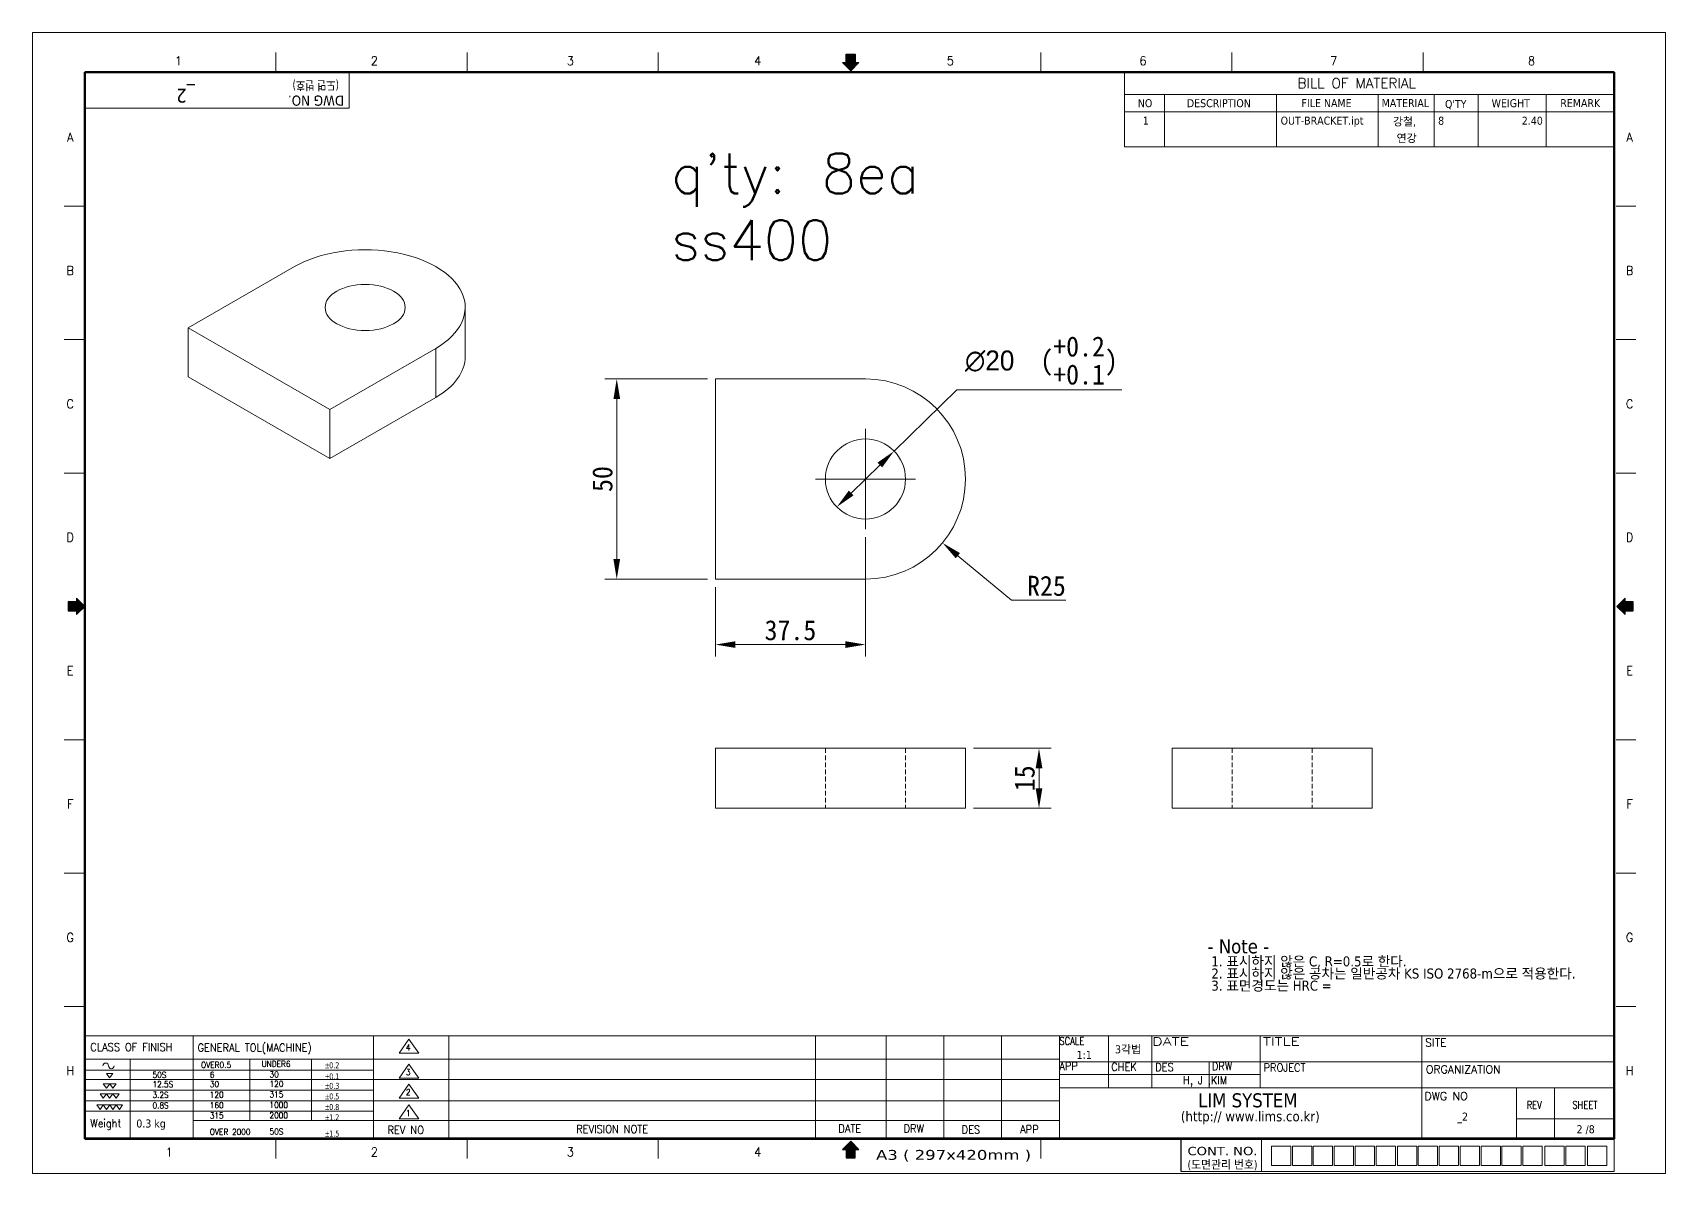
# Model space of a CAD drawing. Extents: x -2917 to 6643, y 8514 to 10799.
# Drawn here: x 4360.1 to 4768.1, y 8908.4 to 9193.4 of the extents above; entities that cross this region are included whole.
import ezdxf
from ezdxf.enums import TextEntityAlignment as Align

# ---------------------------------------------------------------- set-up
doc = ezdxf.new("R2010")
doc.units = 0
doc.header["$LTSCALE"] = 15
doc.header["$MEASUREMENT"] = 0
doc.linetypes.add('CHAIN', pattern=[0.3543, 0.2362, -0.0295, 0.0591, -0.0295])
doc.linetypes.add('HIDDEN', pattern=[0.375, 0.25, -0.125])
for name, color, linetype, lineweight in [('SkizziergeometrieWIN-ISO', 7, 'Continuous', 50), ('가는실선_A4', 7, 'Continuous', 5), ('경계(ISO)', 7, 'Continuous', 70), ('굵은실선_A3', 7, 'Continuous', 18), ('제목(ISO)', 7, 'Continuous', 50)]:
    doc.layers.add(name, color=color, linetype=linetype, lineweight=lineweight)
for name, color, linetype, lineweight, true_color in [('가는실선_A3', 9, 'Continuous', 5, 0x808080), ('가는실선중심선_A3', 1, 'Continuous', 5, 0xff0000), ('가는파선_A3', 7, 'HIDDEN', 13, 0x008000), ('해치선_A3', 1, 'Continuous', 5, 0xff0000)]:
    doc.layers.add(name, color=color, linetype=linetype, lineweight=lineweight, true_color=true_color)
doc.styles.add('A3_DS_PartList', font='RomanC.shx')
doc.styles.add('A3_DS_TB02', font='tahoma.ttf')
doc.styles.add('ROMANC_37', font='tahoma.ttf')
doc.styles.add('ROMANC_61', font='ROMANC.shx')
doc.styles.get("Standard").update_dxf_attribs({"font": 'txt.shx'})
doc.styles.add('주 텍스트 (ISO)', font='tahoma.ttf')
doc.styles.add('주문자_A3(3.5)', font='tahoma.ttf')
doc.styles.add('치수문자_A3(2.5)', font='')
doc.styles.add('텍스트 스타일12', font='tahoma.ttf')
doc.styles.add('텍스트 스타일171', font='ROMANC.shx', dxfattribs={"width": 0.9})
doc.styles.add('텍스트 스타일206', font='ROMANC.shx', dxfattribs={"width": 1.11072})
doc.styles.add('텍스트 스타일208', font='ROMANC.shx', dxfattribs={"width": 1.194322})
doc.styles.add('텍스트 스타일211', font='ROMANC.shx', dxfattribs={"width": 0.9})
doc.styles.add('텍스트 스타일213', font='RomanC.shx', dxfattribs={"width": 0.9})
doc.styles.add('텍스트 스타일233', font='RomanC.shx')
doc.styles.add('텍스트 스타일36', font='ROMANC.shx', dxfattribs={"width": 0.941937})
doc.styles.add('텍스트 스타일42', font='tahoma.ttf', dxfattribs={"width": 1.378837})
doc.styles.add('텍스트 스타일46', font='tahoma.ttf', dxfattribs={"width": 0.862937})
doc.styles.add('텍스트 스타일48', font='tahoma.ttf', dxfattribs={"width": 1.258573})
doc.styles.add('텍스트 스타일52', font='tahoma.ttf', dxfattribs={"width": 0.8})
doc.styles.add('텍스트 스타일65', font='romans.shx', dxfattribs={"width": 0.8})
doc.styles.get('치수문자_A3(2.5)').set_extended_font_data('GulimChe')
doc.dimstyles.new('치수_A3(2.5)', dxfattribs={"dimscale": 2, "dimtxt": 2.5, "dimasz": 2.5, "dimexe": 1.5, "dimexo": 1, "dimgap": 0.5, "dimtad": 1, "dimtoh": 1, "dimdec": 1, "dimrnd": 1e-08, "dimdsep": 46, "dimtxsty": '치수문자_A3(2.5)', "dimcen": 0.09, "dimdle": 10, "dimclrd": 8, "dimclre": 8, "dimclrt": 7, "dimadec": 1, "dimazin": 2, "dimtfac": 0.8, "dimtmove": 0, "dimatfit": 3, "dimfxl": 1, "dimtolj": 1, "dimtzin": 0, "dimlwd": -1, "dimlwe": -1, "dimarcsym": 0})

# ---------------------------------------------------------------- blocks, each defined once
blk = doc.blocks.new('경계 A3_경계')
for points in [[(405.98, 148.76), (403.92, 148.76), (403.92, 149.72), (401.86, 147.66), (403.92, 145.6), (403.92, 146.56), (405.98, 146.56)], [(211.52, 9.9), (211.52, 11.96), (212.48, 11.96), (210.42, 14.01), (208.36, 11.96), (209.32, 11.96), (209.32, 9.9)]]:
    blk.add_hatch(color=7).paths.add_polyline_path(points)
at = {"layer": '가는실선_A3'}
blk.add_hatch(color=7, dxfattribs=at).paths.add_polyline_path([(14.9, 148.76), (14.9, 146.56), (16.96, 146.56), (16.96, 145.6), (19.02, 147.66), (16.96, 149.72), (16.96, 148.76)])
at = {"layer": '해치선_A3'}
blk.add_hatch(color=7, dxfattribs=at).paths.add_polyline_path([(211.52, 283.53), (212.48, 283.53), (210.42, 281.47), (208.36, 283.53), (209.32, 283.53), (209.32, 285.59), (211.52, 285.59)])
for p, q in [((208.36, 283.53), (209.32, 283.53)), ((210.42, 281.47), (208.36, 283.53)), ((209.32, 285.59), (211.52, 285.59)), ((209.32, 283.53), (209.32, 285.59)), ((211.52, 285.59), (211.52, 283.53)), ((211.52, 283.53), (212.48, 283.53)), ((403.92, 149.72), (401.86, 147.66)), ((401.86, 147.66), (403.92, 145.6)), ((403.92, 148.76), (403.92, 149.72)), ((405.98, 148.76), (403.92, 148.76)), ((405.98, 146.56), (405.98, 148.76)), ((403.92, 146.56), (405.98, 146.56)), ((403.92, 145.6), (403.92, 146.56)), ((210.42, 14.01), (208.36, 11.96)), ((212.48, 11.96), (210.42, 14.01)), ((292.99, 6.43), (292.99, 14.6)), ((208.36, 11.96), (209.32, 11.96)), ((209.32, 11.96), (209.32, 9.9)), ((209.32, 9.9), (211.52, 9.9)), ((211.52, 9.9), (211.52, 11.96)), ((211.52, 11.96), (212.48, 11.96))]:
    blk.add_line(p, q)
at = {"color": 7}
for p, q in [((16.96, 148.76), (14.9, 148.76)), ((14.9, 148.76), (14.9, 146.56)), ((16.96, 149.72), (16.96, 148.76)), ((19.02, 147.66), (16.96, 149.72)), ((16.96, 145.6), (19.02, 147.66)), ((403.92, 149.72), (401.86, 147.66)), ((401.86, 147.66), (403.92, 145.6)), ((403.92, 148.76), (403.92, 149.72)), ((405.98, 148.76), (403.92, 148.76)), ((405.98, 146.56), (405.98, 148.76)), ((14.9, 146.56), (16.96, 146.56)), ((16.96, 146.56), (16.96, 145.6)), ((403.92, 145.6), (403.92, 146.56)), ((403.92, 146.56), (405.98, 146.56)), ((210.42, 14.01), (208.36, 11.96)), ((212.48, 11.96), (210.42, 14.01)), ((208.36, 11.96), (209.32, 11.96)), ((209.32, 11.96), (209.32, 9.9)), ((209.32, 9.9), (211.52, 9.9)), ((211.52, 9.9), (211.52, 11.96)), ((211.52, 11.96), (212.48, 11.96))]:
    blk.add_line(p, q, dxfattribs=at)
at = {"layer": 'SkizziergeometrieWIN-ISO', "lineweight": 18}
for p, q in [((6, 291), (414, 291)), ((6, 6), (6, 291)), ((414, 291), (414, 6)), ((414, 6), (6, 6))]:
    blk.add_line(p, q, dxfattribs=at)
at = {"layer": '가는실선_A3', "color": 7}
for p, q in [((66.79, 281.16), (66.79, 286.06)), ((114.57, 281.16), (114.57, 286.06)), ((162.34, 281.16), (162.34, 286.06)), ((257.9, 281.16), (257.9, 286.06)), ((305.67, 281.16), (305.67, 286.06)), ((353.45, 281.16), (353.45, 286.06)), ((18.75, 247.62), (13.85, 247.62)), ((401.71, 247.62), (406.61, 247.62)), ((18.75, 214.3), (13.85, 214.3)), ((401.71, 214.3), (406.61, 214.3)), ((18.75, 180.98), (13.85, 180.98)), ((401.71, 180.98), (406.61, 180.98)), ((14.9, 148.76), (16.96, 148.76)), ((14.9, 146.56), (14.9, 148.76)), ((16.96, 148.76), (16.96, 149.72)), ((16.96, 149.72), (19.02, 147.66)), ((19.02, 147.66), (16.96, 145.6)), ((16.96, 146.56), (14.9, 146.56)), ((16.96, 145.6), (16.96, 146.56)), ((18.75, 114.34), (13.85, 114.34)), ((401.71, 114.34), (406.61, 114.34)), ((18.75, 81.02), (13.85, 81.02)), ((401.71, 81.02), (406.61, 81.02)), ((18.75, 47.7), (13.85, 47.7)), ((18.75, 47.7), (13.85, 47.7)), ((401.71, 47.7), (406.61, 47.7)), ((66.79, 14.6), (66.79, 9.7)), ((66.79, 14.6), (66.79, 9.7)), ((114.57, 14.6), (114.57, 9.7)), ((162.34, 14.6), (162.34, 9.7)), ((257.9, 14.6), (257.9, 9.7)), ((313.09, 14.6), (313.09, 6.55)), ((315.58, 12.77), (315.58, 7.95)), ((315.58, 12.77), (320.4, 12.77)), ((320.4, 12.77), (320.4, 7.95)), ((320.81, 12.77), (320.81, 7.95)), ((320.81, 12.77), (325.63, 12.77)), ((325.63, 12.77), (325.63, 7.95)), ((326.03, 12.77), (326.03, 7.95)), ((326.03, 12.77), (330.86, 12.77)), ((330.86, 12.77), (330.86, 7.95)), ((331.26, 12.77), (336.09, 12.77)), ((331.26, 12.77), (331.26, 7.95)), ((336.09, 12.77), (336.09, 7.95)), ((336.49, 12.77), (336.49, 7.95)), ((336.49, 12.77), (341.31, 12.77)), ((341.31, 12.77), (341.31, 7.95)), ((341.72, 12.77), (341.72, 7.95)), ((341.72, 12.77), (346.54, 12.77)), ((346.54, 12.77), (346.54, 7.95)), ((347.03, 12.77), (351.86, 12.77)), ((347.03, 12.77), (347.03, 7.95)), ((351.86, 12.77), (351.86, 7.95)), ((352.26, 12.77), (352.26, 7.95)), ((352.26, 12.77), (357.09, 12.77)), ((357.09, 12.77), (357.09, 7.95)), ((357.49, 12.77), (357.49, 7.95)), ((357.49, 12.77), (362.31, 12.77)), ((362.31, 12.77), (362.31, 7.95)), ((362.72, 12.77), (362.72, 7.95)), ((362.72, 12.77), (367.54, 12.77)), ((367.54, 12.77), (367.54, 7.95)), ((367.94, 12.77), (372.77, 12.77)), ((367.94, 12.77), (367.94, 7.95)), ((372.77, 12.77), (372.77, 7.95)), ((373.17, 12.77), (373.17, 7.95)), ((373.17, 12.77), (378, 12.77)), ((378, 12.77), (378, 7.95)), ((378.4, 12.77), (378.4, 7.95)), ((378.4, 12.77), (383.22, 12.77)), ((383.22, 12.77), (383.22, 7.95)), ((383.88, 12.77), (388.7, 12.77)), ((383.88, 12.77), (383.88, 7.95)), ((388.7, 12.77), (388.7, 7.95)), ((389.1, 12.77), (389.1, 7.95)), ((389.1, 12.77), (393.93, 12.77)), ((393.93, 12.77), (393.93, 7.95)), ((394.55, 12.77), (394.55, 7.95)), ((394.55, 12.77), (399.37, 12.77)), ((399.37, 12.77), (399.37, 7.95)), ((401.22, 14.6), (401.22, 6.43)), ((292.99, 6.43), (401.22, 6.43)), ((315.58, 7.95), (320.4, 7.95)), ((320.81, 7.95), (325.63, 7.95)), ((326.03, 7.95), (330.86, 7.95)), ((331.26, 7.95), (336.09, 7.95)), ((336.49, 7.95), (341.31, 7.95)), ((341.72, 7.95), (346.54, 7.95)), ((347.03, 7.95), (351.86, 7.95)), ((352.26, 7.95), (357.09, 7.95)), ((357.49, 7.95), (362.31, 7.95)), ((362.72, 7.95), (367.54, 7.95)), ((367.94, 7.95), (372.77, 7.95)), ((373.17, 7.95), (378, 7.95)), ((378.4, 7.95), (383.22, 7.95)), ((383.88, 7.95), (388.7, 7.95)), ((389.1, 7.95), (393.93, 7.95)), ((394.55, 7.95), (399.37, 7.95))]:
    blk.add_line(p, q, dxfattribs=at)
at = {"layer": '가는실선_A3', "color": 7, "lineweight": 60}
for p, q in [((19.02, 281.16), (19.02, 14.6)), ((401.22, 281.16), (19.02, 281.16)), ((401.22, 14.6), (401.22, 281.16)), ((19.02, 14.6), (401.22, 14.6))]:
    blk.add_line(p, q, dxfattribs=at)
at = {"layer": '가는실선_A3', "color": 7, "lineweight": 13}
for p in [(85.08, 280.98), (19.02, 272.16)]:
    blk.add_line(p, (85.08, 272.16), dxfattribs=at)
at = {"layer": '굵은실선_A3'}
blk.add_line((212.48, 283.53), (210.42, 281.47), dxfattribs=at)
at = {"layer": '가는실선_A3', "color": 7, "style": '텍스트 스타일36', "width": 0.941937}
for s, p in [('1', (42.42, 283.98)), ('2', (91.4, 283.98)), ('3', (140.38, 283.98)), ('4', (187.21, 283.98)), ('5', (235.33, 283.98)), ('6', (283.45, 283.98)), ('7', (331.14, 283.98)), ('8', (380.55, 283.98)), ('A', (15.38, 264.88)), ('A', (405.08, 264.88)), ('B', (15.38, 231.56)), ('B', (405.08, 231.56)), ('C', (15.38, 198.24)), ('C', (405.08, 198.24)), ('D', (15.38, 164.92)), ('D', (405.08, 164.92)), ('E', (15.38, 131.6)), ('E', (405.08, 131.6)), ('F', (15.38, 98.28)), ('F', (405.08, 98.28)), ('G', (15.38, 64.96)), ('G', (405.08, 64.96)), ('H', (15.38, 31.64)), ('H', (405.08, 31.64)), ('1', (40.11, 11.29)), ('2', (91.4, 11.34)), ('3', (140.38, 11.34)), ('4', (187.21, 11.34))]:
    blk.add_text(s, height=2.2, dxfattribs=at).set_placement(p, align=Align.MIDDLE_CENTER)
at = {"layer": '가는실선_A3', "color": 7, "style": '텍스트 스타일52', "width": 0.8}
blk.add_text('(도면 번호)', height=2.293, rotation=180, dxfattribs=at).set_placement((82.53, 278.93))
at = {"layer": '가는실선_A3', "color": 7, "style": 'ROMANC_37'}
blk.add_text('DWG NO.', height=2.527, rotation=180, dxfattribs=at).set_placement((83.82, 275.28))
at = {"layer": '가는실선_A3', "color": 7}
for s, height, style, width, p, p2 in [('CONT. NO.', 2.084, '텍스트 스타일48', 1.258564, (294.58, 10.53), (312.09, 10.53)), ('A3 ( 297x420mm )', 2.463, '텍스트 스타일42', 1.378315, (216.76, 9.38), (255.51, 9.38)), ('(도면관리 번호)', 2.084, '텍스트 스타일46', 0.982376, (294.58, 7.15), (312.09, 7.15))]:
    blk.add_text(s, height=height, dxfattribs=dict(at, style=style, width=width)).set_placement(p, p2, align=Align.FIT)
at = {"layer": '경계(ISO)', "insert": (44.22, 275.84), "char_height": 3.5, "attachment_point": 5, "rotation": 180, "style": '주 텍스트 (ISO)'}
blk.add_mtext('_2 ', dxfattribs=at)
blk = doc.blocks.new('제목 블록 A3_표제란')
at = {"layer": '가는실선_A4', "lineweight": 13}
for p, q in [((25.42, 38.66), (269.12, 38.66)), ((208.17, 38.66), (208.17, 13.12)), ((269.12, 38.66), (407.77, 38.63)), ((25.42, 32.81), (269.12, 32.81))]:
    blk.add_line(p, q, dxfattribs=at)
at = {"layer": '가는실선_A4'}
for p, q in [((25.42, 13.12), (25.42, 38.66)), ((52.65, 38.66), (52.65, 13.12)), ((97.69, 38.66), (97.69, 13.12)), ((106.58, 37.75), (104.15, 34.26)), ((109.02, 34.26), (106.58, 37.75)), ((116.56, 13.12), (116.56, 38.69)), ((225.83, 38.66), (225.83, 12.86)), ((240.26, 38.66), (240.26, 12.86)), ((254.69, 38.66), (254.69, 13.12)), ((281.38, 38.66), (281.38, 25.66)), ((292.25, 38.65), (292.25, 25.66)), ((319.29, 38.65), (319.29, 25.66)), ((407.76, 13.12), (407.77, 38.63)), ((36.93, 32.81), (36.93, 19.82)), ((66.8, 32.81), (66.8, 17.47)), ((82.25, 32.81), (82.25, 17.47)), ((104.15, 34.26), (109.02, 34.26)), ((97.69, 30.03), (25.42, 30.03)), ((30.98, 29.24), (32.59, 29.24)), ((31.78, 28.13), (30.98, 29.24)), ((32.59, 29.24), (31.78, 28.13)), ((106.58, 31.55), (104.15, 28.06)), ((109.02, 28.06), (106.58, 31.55)), ((306.52, 32.15), (306.52, 25.66)), ((97.69, 25.05), (25.42, 25.05)), ((30.19, 26.66), (31.8, 26.66)), ((30.99, 25.55), (30.19, 26.66)), ((31.8, 26.66), (30.99, 25.55)), ((31.8, 26.66), (33.4, 26.66)), ((32.6, 25.55), (31.8, 26.66)), ((33.4, 26.66), (32.6, 25.55)), ((104.15, 28.06), (109.02, 28.06)), ((106.58, 26.57), (104.15, 23.08)), ((109.02, 23.08), (106.58, 26.57)), ((28.59, 21.34), (30.19, 21.34)), ((29.39, 20.23), (28.59, 21.34)), ((29.38, 24.16), (30.98, 24.16)), ((30.18, 23.05), (29.38, 24.16)), ((30.19, 21.34), (29.39, 20.23)), ((30.98, 24.16), (30.18, 23.05)), ((30.19, 21.34), (31.8, 21.34)), ((31, 20.23), (30.19, 21.34)), ((30.98, 24.16), (32.59, 24.16)), ((31.79, 23.05), (30.98, 24.16)), ((31.8, 21.34), (31, 20.23)), ((32.59, 24.16), (31.79, 23.05)), ((31.8, 21.34), (33.41, 21.34)), ((32.6, 20.23), (31.8, 21.34)), ((32.59, 24.16), (34.2, 24.16)), ((33.39, 23.05), (32.59, 24.16)), ((33.41, 21.34), (32.6, 20.23)), ((34.2, 24.16), (33.39, 23.05)), ((33.41, 21.34), (35.01, 21.34)), ((34.21, 20.23), (33.41, 21.34)), ((35.01, 21.34), (34.21, 20.23)), ((104.15, 23.08), (109.02, 23.08)), ((106.58, 21.34), (104.15, 17.85)), ((109.02, 17.85), (106.58, 21.34)), ((97.69, 19.82), (25.42, 19.82)), ((36.93, 19.82), (36.93, 13.12)), ((104.15, 17.85), (109.02, 17.85)), ((25.42, 13.12), (407.76, 13.12)), ((208.17, 13.12), (25.42, 13.12))]:
    blk.add_line(p, q, dxfattribs=at)
at = {"layer": '가는실선_A4', "color": 7}
for p, q in [((269.12, 13.12), (269.12, 38.66)), ((359.7, 38.64), (359.69, 13.12)), ((269.12, 32.15), (407.77, 32.15)), ((269.09, 27.68), (25.42, 27.68)), ((407.76, 25.66), (269.12, 25.66)), ((383.36, 25.66), (383.36, 13.12)), ((269.12, 22.4), (25.42, 22.4)), ((269.12, 17.47), (52.65, 17.47)), ((383.36, 17.91), (407.76, 17.92))]:
    blk.add_line(p, q, dxfattribs=at)
at = {"layer": '가는실선_A4', "color": 7, "linetype": 'Continuous'}
blk.add_line((392.85, 25.66), (392.85, 13.12), dxfattribs=at)
at = {"layer": '가는실선_A4'}
for centre, start, end in [((30.81, 31.11), 0, 180), ((32.21, 31.11), 180, 0)]:
    blk.add_arc(centre, 0.698, start, end, dxfattribs=at)
at = {"layer": '제목(ISO)', "color": 208, "lineweight": 5, "true_color": 0x400040}
blk.add_line((269.12, 28.95), (319.29, 28.95), dxfattribs=at)
at = {"layer": '가는실선_A3', "color": 7, "style": '텍스트 스타일12'}
blk.add_attdef('질량\\P1;_001', (38.45, 15.71), '', height=2, dxfattribs=at)
at = {"layer": '가는실선_A4', "color": 7}
for s, height, style, width, p in [('CLASS OF FINISH', 2, '텍스트 스타일171', 0.9, (26.97, 34.81)), ('GENERAL TOL(MACHINE)', 2, '텍스트 스타일171', 0.9, (53.76, 34.67)), ('SCALE', 1.911, '텍스트 스타일65', 0.8, (269.12, 36.36)), ('4', 1.5, '텍스트 스타일211', 0.9, (105.83, 34.98)), ('50S', 1.5, '텍스트 스타일211', 0.9, (42.49, 28.11)), ('OVER0.5', 1.5, '텍스트 스타일211', 0.9, (54.63, 30.6)), ('6', 1.5, '텍스트 스타일211', 0.9, (56.81, 28.15)), ('UNDER6', 1.5, '텍스트 스타일211', 0.9, (69.75, 30.85)), ('30', 1.5, '텍스트 스타일211', 0.9, (71.73, 28.22)), ('3', 1.5, '텍스트 스타일211', 0.9, (105.83, 28.78)), ('APP', 2, '텍스트 스타일171', 0.9, (269.12, 30.05)), ('CHEK', 2, '텍스트 스타일171', 0.9, (282.07, 29.86)), ('DES', 2, '텍스트 스타일171', 0.9, (293.07, 29.82)), ('DRW', 2, '텍스트 스타일171', 0.9, (307.23, 30.03)), ('PROJECT', 2, '텍스트 스타일171', 0.9, (320.13, 29.68)), ('3.2S', 1.5, '텍스트 스타일211', 0.9, (42.49, 23.12)), ('12.5S', 1.5, '텍스트 스타일211', 0.9, (42.49, 25.76)), ('30', 1.5, '텍스트 스타일211', 0.9, (56.81, 25.8)), ('120', 1.5, '텍스트 스타일211', 0.9, (56.81, 23.16)), ('315', 1.5, '텍스트 스타일211', 0.9, (71.73, 23.23)), ('120', 1.5, '텍스트 스타일211', 0.9, (71.73, 25.86)), ('2', 1.5, '텍스트 스타일211', 0.9, (105.83, 23.8)), ('H, J ,KIM', 2, '텍스트 스타일171', 0.9, (300.03, 26.54)), ('0.8S', 1.5, '텍스트 스타일211', 0.9, (42.49, 20.48)), ('160', 1.5, '텍스트 스타일211', 0.9, (56.81, 20.52)), ('1000', 1.5, '텍스트 스타일213', 0.9, (71.72, 20.59)), ('REV', 1.911, '텍스트 스타일65', 0.8, (385.9, 20.39)), ('SHEET', 1.911, '텍스트 스타일65', 0.8, (397.3, 20.42)), ('Weight', 2, '텍스트 스타일171', 0.9, (26.97, 15.76)), ('315', 1.5, '텍스트 스타일213', 0.9, (56.81, 17.94)), ('2000', 1.5, '텍스트 스타일211', 0.9, (71.72, 18.01)), ('1', 1.5, '텍스트 스타일211', 0.9, (105.83, 18.57)), ('REVISION NOTE', 2, '텍스트 스타일171', 0.9, (148.38, 14.33)), ('DATE', 2, '텍스트 스타일171', 0.9, (213.9, 14.44)), ('DRW', 2, '텍스트 스타일171', 0.9, (230.19, 14.46)), ('OVER 2000', 1.5, '텍스트 스타일211', 0.9, (56.81, 13.87)), ('50S', 1.5, '텍스트 스타일211', 0.9, (71.73, 13.94)), ('REV NO', 2, '텍스트 스타일171', 0.9, (101.23, 14.1)), ('DES', 2, '텍스트 스타일171', 0.9, (244.7, 14.2)), ('APP', 2, '텍스트 스타일171', 0.9, (259.32, 14.27))]:
    blk.add_text(s, height=height, dxfattribs=dict(at, style=style, width=width)).set_placement(p)
for s, style, width, p, p2 in [('DATE', '텍스트 스타일208', 1.22262, (292.31, 36.23), (301.51, 36.23)), ('TITLE', '텍스트 스타일206', 1.136317, (320.02, 36.23), (329.22, 36.23))]:
    blk.add_text(s, height=2, dxfattribs=dict(at, style=style, width=width)).set_placement(p, p2, align=Align.FIT)
at = {"layer": '가는실선_A4', "color": 7, "style": '텍스트 스타일233'}
for s, p in [('SITE', (360.5, 35.93)), ('ORGANIZATION', (360.7, 29.24)), ('DWG NO', (360.36, 22.57))]:
    blk.add_text(s, height=2, dxfattribs=at).set_placement(p)
at = {"layer": '가는실선_A4', "color": 7}
for s, insert, char_height, attachment_point, style in [('\\fTahoma|b0|i0;\\H2.0000;3각법', (283.03, 35.14), 2, 4, '주문자_A3(3.5)'), ('\\fAIGDT|b0|i0;\\W0.90;\\H1.5000;`\\fTahoma|b0|i0;\\W0.90;\\H1.5000;0.2', (85.63, 30.47), 1.5, 7, 'ROMANC_61'), ('\\fAIGDT|b0|i0;\\W0.90;\\H1.5000;`\\fTahoma|b0|i0;\\W0.90;\\H1.5000;0.1', (85.63, 27.69), 1.5, 7, 'ROMANC_61'), ('\\fAIGDT|b0|i0;\\W0.90;\\H1.5000;`\\fTahoma|b0|i0;\\W0.90;\\H1.5000;0.3', (85.63, 25.34), 1.5, 7, 'ROMANC_61'), ('\\fAIGDT|b0|i0;\\W0.90;\\H1.5000;`\\fTahoma|b0|i0;\\W0.90;\\H1.5000;0.5', (85.63, 22.71), 1.5, 7, 'ROMANC_61'), ('\\fAIGDT|b0|i0;\\W0.90;\\H1.5000;`\\fTahoma|b0|i0;\\W0.90;\\H1.5000;0.8', (85.62, 20.06), 1.5, 7, 'ROMANC_61'), ('\\fAIGDT|b0|i0;\\W0.90;\\H1.5000;`\\fTahoma|b0|i0;\\W0.90;\\H1.5000;1.2', (85.62, 17.48), 1.5, 7, 'ROMANC_61'), ('\\fAIGDT|b0|i0;\\W0.90;\\H1.5000;`\\fTahoma|b0|i0;\\W0.90;\\H1.5000;1.5', (85.63, 13.42), 1.5, 7, 'ROMANC_61')]:
    blk.add_mtext(s, dxfattribs=dict(at, insert=insert, char_height=char_height, attachment_point=attachment_point, style=style))
at = {"layer": '가는실선_A4', "char_height": 2, "style": '주 텍스트 (ISO)'}
for s, insert, attachment_point in [('\\fTahoma|b0|i0;\\H2.0000;_2 ', (369.91, 18.11), 5), ('\\fTahoma|b0|i0;\\H2.0000;2 /8 ', (400.63, 16.28), 2)]:
    blk.add_mtext(s, dxfattribs=dict(at, insert=insert, attachment_point=attachment_point))
at = {"layer": '가는실선_A4', "color": 7, "style": '텍스트 스타일12'}
blk.add_attdef('설명', text='', height=2, dxfattribs=at).set_placement((331.27, 35.73), align=Align.MIDDLE_LEFT)
blk.add_attdef('SCALE_001', (273.43, 32.87), '', height=2, dxfattribs=at)
blk.add_attdef('프로젝트', text='', height=2, dxfattribs=at).set_placement((340.77, 28.27), align=Align.MIDDLE_CENTER)
at = {"layer": '가는실선_A4', "style": '텍스트 스타일12'}
blk.add_attdef('리비전_번호', text='', height=2, dxfattribs=at).set_placement((388.38, 15.27), align=Align.MIDDLE_CENTER)
at = {"layer": '제목(ISO)', "char_height": 3.5, "attachment_point": 1, "style": '주 텍스트 (ISO)'}
for s, insert, line_spacing_factor in [('- Note -\\P{\\H0.71429x; 1. \\fGulim|b0|i0|c129|p50;표시하지 않은 \\fTahoma|b0|i0|c129|p34;C, R=0.5\\fGulim|b0|i0|c129|p50;로 한다\\fTahoma|b0|i0|c129|p34;.\\H1.54068x; \\H0.64906x;\\P 2. \\fGulim|b0|i0|c129|p50;표시하지 않은 공차는 일반공차 \\fTahoma|b0|i0|c129|p34;KS ISO 2768-m\\fGulim|b0|i0|c129|p50;으로 적용한다\\fTahoma|b0|i0|c129|p34;.\\H1.32612x; \\H0.75408x;\\P 3. \\fGulim|b0|i0|c129|p50;표면경도는 \\fTahoma|b0|i0|c129|p34;HRC = \\H1.31974x; }', (306.15, 62.72), 0.727683), ('{\\H1x;    LIM SYSTEM\\H0.71429x;  \\P (http:// www.lims.co.kr)\\H1.44773x; }', (298.53, 24.26), 0.771785)]:
    blk.add_mtext(s, dxfattribs=dict(at, insert=insert, line_spacing_factor=line_spacing_factor))
at = {"layer": '제목(ISO)', "style": '텍스트 스타일12'}
for tag, p in [('관리자', (373.93, 36.39)), ('공급업자', (383.08, 28.64))]:
    blk.add_attdef(tag, text='', height=2, dxfattribs=at).set_placement(p, align=Align.TOP_LEFT)
blk = doc.blocks.new('*D499')
at = {"layer": 'Defpoints', "color": 0, "transparency": 16777216}
for p in [(4530.76, 9106.91), (4506.11, 9056.91), (4530.76, 9056.91)]:
    blk.add_point(p, dxfattribs=at)
at = {"layer": '가는실선_A4', "color": 8, "transparency": 16777216}
for p, q in [((4528.76, 9106.91), (4503.11, 9106.91)), ((4506.11, 9101.91), (4506.11, 9061.91)), ((4528.76, 9056.91), (4503.11, 9056.91))]:
    blk.add_line(p, q, dxfattribs=at)
for points in [[(4505.28, 9101.91), (4506.95, 9101.91), (4506.11, 9106.91)], [(4505.28, 9061.91), (4506.95, 9061.91), (4506.11, 9056.91)]]:
    blk.add_solid(points, dxfattribs=at)
at = {"layer": '가는실선_A4', "color": 7, "transparency": 16777216, "insert": (4502.56, 9081.91), "char_height": 5, "attachment_point": 5, "rotation": 90, "style": '치수문자_A3(2.5)'}
blk.add_mtext('\\A1;50', dxfattribs=at)
blk = doc.blocks.new('*D500')
at = {"layer": 'Defpoints', "color": 0, "transparency": 16777216}
for p in [(4593.26, 9014.64), (4611.63, 9014.64), (4593.26, 8999.64)]:
    blk.add_point(p, dxfattribs=at)
at = {"layer": '가는실선_A4', "color": 8, "transparency": 16777216}
for p, q in [((4595.26, 9014.64), (4614.63, 9014.64)), ((4611.63, 9004.64), (4611.63, 9009.64)), ((4595.26, 8999.64), (4614.63, 8999.64))]:
    blk.add_line(p, q, dxfattribs=at)
for points in [[(4610.8, 9009.64), (4612.47, 9009.64), (4611.63, 9014.64)], [(4610.8, 9004.64), (4612.47, 9004.64), (4611.63, 8999.64)]]:
    blk.add_solid(points, dxfattribs=at)
at = {"layer": '가는실선_A4', "color": 7, "transparency": 16777216, "insert": (4608.07, 9007.14), "char_height": 5, "attachment_point": 5, "rotation": 90, "style": '치수문자_A3(2.5)'}
blk.add_mtext('\\A1;15', dxfattribs=at)
blk = doc.blocks.new('*D501')
at = {"layer": 'Defpoints', "color": 0, "transparency": 16777216}
for p in [(4568.26, 9069.41), (4530.76, 9056.91), (4530.76, 9040.55)]:
    blk.add_point(p, dxfattribs=at)
at = {"layer": '가는실선_A4', "color": 8, "transparency": 16777216}
for p, q in [((4568.26, 9067.41), (4568.26, 9037.55)), ((4530.76, 9054.91), (4530.76, 9037.55)), ((4563.26, 9040.55), (4535.76, 9040.55))]:
    blk.add_line(p, q, dxfattribs=at)
for points in [[(4535.76, 9041.38), (4535.76, 9039.72), (4530.76, 9040.55)], [(4563.26, 9041.38), (4563.26, 9039.72), (4568.26, 9040.55)]]:
    blk.add_solid(points, dxfattribs=at)
at = {"layer": '가는실선_A4', "color": 7, "transparency": 16777216, "insert": (4549.51, 9044.11), "char_height": 5, "attachment_point": 5, "style": '치수문자_A3(2.5)'}
blk.add_mtext('\\A1;37.5', dxfattribs=at)
blk = doc.blocks.new('*D502')
at = {"layer": 'Defpoints', "color": 0, "transparency": 16777216}
for p in [(4568.26, 9081.91), (4587.51, 9065.96)]:
    blk.add_point(p, dxfattribs=at)
at = {"layer": '가는실선_A4', "color": 8, "transparency": 16777216}
for p, q in [((4604.79, 9051.63), (4591.36, 9062.76)), ((4618.35, 9051.63), (4604.79, 9051.63))]:
    blk.add_line(p, q, dxfattribs=at)
blk.add_solid([(4591.89, 9063.41), (4590.82, 9062.12), (4587.51, 9065.96)], dxfattribs=at)
at = {"layer": '가는실선_A4', "color": 7, "transparency": 16777216, "insert": (4613.49, 9055.19), "char_height": 5, "attachment_point": 5, "style": '치수문자_A3(2.5)'}
blk.add_mtext('\\A1;R25', dxfattribs=at)
blk = doc.blocks.new('*D503')
at = {"layer": 'Defpoints', "color": 0, "transparency": 16777216}
for p in [(4575.42, 9088.9), (4561.1, 9074.93)]:
    blk.add_point(p, dxfattribs=at)
at = {"layer": '가는실선_A4', "color": 8, "transparency": 16777216}
for p, q in [((4575.42, 9088.9), (4591.13, 9104.22)), ((4591.13, 9104.22), (4632.33, 9104.22)), ((4564.68, 9078.42), (4571.84, 9085.41))]:
    blk.add_line(p, q, dxfattribs=at)
for points in [[(4571.26, 9086), (4572.42, 9084.81), (4575.42, 9088.9)], [(4564.1, 9079.02), (4565.27, 9077.83), (4561.1, 9074.93)]]:
    blk.add_solid(points, dxfattribs=at)
at = {"layer": '가는실선_A4', "color": 7, "transparency": 16777216, "insert": (4612.23, 9111.53), "char_height": 5, "attachment_point": 5, "style": '치수문자_A3(2.5)'}
blk.add_mtext('\\A1;{\\fPMingLiU|b0|i0|c136|p0;∅20}  (\\S+0.2^ +0.1;)', dxfattribs=at)
blk = doc.blocks.new('BILL OF MATERIAL2')
at = {"layer": '가는실선_A4'}
for p, q in [((401.22, 281.16), (278.87, 281.16)), ((278.87, 281.16), (278.87, 275.59)), ((401.22, 281.16), (401.22, 275.59)), ((401.22, 275.59), (278.87, 275.59)), ((278.87, 275.59), (278.87, 271.21)), ((288.87, 275.59), (288.87, 271.21)), ((316.87, 275.59), (316.87, 271.21)), ((342.27, 275.59), (342.27, 271.21)), ((356.22, 275.59), (356.22, 271.21)), ((367.22, 275.59), (367.22, 271.21)), ((384.22, 275.59), (384.22, 271.21)), ((401.22, 275.59), (401.22, 271.21)), ((401.22, 271.21), (278.87, 271.21)), ((278.87, 271.21), (278.87, 262.45)), ((288.87, 271.21), (288.87, 262.45)), ((316.87, 271.21), (316.87, 262.45)), ((342.27, 271.21), (342.27, 262.45)), ((356.22, 271.21), (356.22, 262.45)), ((367.22, 271.21), (367.22, 262.45)), ((384.22, 271.21), (384.22, 262.45)), ((401.22, 271.21), (401.22, 262.45)), ((401.22, 262.45), (278.87, 262.45))]:
    blk.add_line(p, q, dxfattribs=at)
at = {"layer": '가는실선_A4', "color": 7, "attachment_point": 7}
for s, insert, char_height, style in [('BILL OF MATERIAL', (322.09, 277.12), 2.5, 'A3_DS_PartList'), ('NO', (282.18, 272.34), 2, 'A3_DS_TB02'), ('DESCRIPTION', (294.44, 272.34), 2, 'A3_DS_TB02'), ('FILE NAME', (323.08, 272.4), 2, 'A3_DS_TB02'), ('MATERIAL', (343.11, 272.4), 2, 'A3_DS_TB02'), ("Q'TY", (358.93, 271.83), 2, 'A3_DS_TB02'), ('WEIGHT', (370.58, 272.34), 2, 'A3_DS_TB02'), ('REMARK', (387.75, 272.4), 2, 'A3_DS_TB02'), ('1', (283.42, 268.02), 2, 'A3_DS_TB02'), ('OUT-BRACKET.ipt', (317.86, 267.45), 2, 'A3_DS_TB02'), ('강철, ', (345.93, 267.47), 2, 'A3_DS_TB02'), ('8', (357.22, 267.95), 2, 'A3_DS_TB02'), ('2.40', (378.13, 267.96), 2, 'A3_DS_TB02'), ('연강', (346.83, 263.44), 2, 'A3_DS_TB02')]:
    blk.add_mtext(s, dxfattribs=dict(at, insert=insert, char_height=char_height, style=style))

msp = doc.modelspace()

# ---------------------------------------------------------------- linework, layer by layer
at = {"layer": '가는실선_A3'}
msp.add_line((4460.918, 9102.316), (4460.918, 9114.564), dxfattribs=at)
at = {"layer": '가는실선중심선_A3', "linetype": 'CHAIN', "ltscale": 23.990969}
for p, q in [((4568.263, 9094.414), (4568.263, 9069.414)), ((4580.763, 9081.914), (4555.763, 9081.914))]:
    msp.add_line(p, q, dxfattribs=at)
at = {"layer": '가는파선_A3', "ltscale": 0.314961}
for p, q in [((4558.263, 9014.645), (4558.263, 8999.645)), ((4578.263, 9014.645), (4578.263, 8999.645)), ((4659.894, 9014.645), (4659.894, 8999.645)), ((4679.894, 9014.645), (4679.894, 8999.645))]:
    msp.add_line(p, q, dxfattribs=at)
at = {"layer": '굵은실선_A3'}
for p, q in [((4425.563, 9134.976), (4399.047, 9119.667)), ((4468.241, 9112.522), (4468.241, 9124.77)), ((4399.047, 9119.667), (4434.402, 9099.254)), ((4399.047, 9107.419), (4399.047, 9119.667)), ((4434.402, 9099.254), (4460.918, 9114.564)), ((4399.047, 9107.419), (4434.402, 9087.007)), ((4530.763, 9106.914), (4530.763, 9056.914)), ((4568.263, 9106.914), (4530.763, 9106.914)), ((4434.402, 9087.007), (4460.918, 9102.316)), ((4434.402, 9087.007), (4434.402, 9099.254)), ((4530.763, 9056.914), (4568.263, 9056.914)), ((4530.763, 8999.645), (4530.763, 9014.645)), ((4530.763, 9014.645), (4568.263, 9014.645)), ((4593.263, 9014.645), (4568.263, 9014.645)), ((4593.263, 8999.645), (4593.263, 9014.645)), ((4694.894, 9014.645), (4644.894, 9014.645)), ((4644.894, 8999.645), (4644.894, 9014.645)), ((4694.894, 8999.645), (4694.894, 9014.645)), ((4530.763, 8999.645), (4568.263, 8999.645)), ((4593.263, 8999.645), (4568.263, 8999.645)), ((4694.894, 8999.645), (4644.894, 8999.645))]:
    msp.add_line(p, q, dxfattribs=at)
msp.add_circle((4568.263, 9081.914), 10, dxfattribs=at)
msp.add_arc((4568.263, 9081.914), 25, 270, 90, dxfattribs=at)
for centre, end_param in [((4443.241, 9124.77), 8.6393798), ((4443.241, 9112.522), 6.2831853)]:
    msp.add_ellipse(centre, major_axis=(25, 0), ratio=0.5773503, start_param=5.4977871, end_param=end_param, dxfattribs=at)
msp.add_ellipse((4443.241, 9124.77), major_axis=(-10, 0), ratio=0.5773503, dxfattribs=at)

# ---------------------------------------------------------------- block references
msp.add_blockref('경계 A3_경계', (4354.149, 8902.438))
msp.add_blockref('제목 블록 A3_표제란', (4347.602, 8904.175)).add_auto_attribs({'SCALE_001': '1:1', '질량\\P1;_001': '0.3 kg'})
at = {"layer": '가는실선_A4'}
msp.add_blockref('BILL OF MATERIAL2', (4354.149, 8902.438), dxfattribs=at)

# ---------------------------------------------------------------- texts
at = {"insert": (4519.712, 9163.278), "char_height": 10, "attachment_point": 1}
msp.add_mtext_dynamic_manual_height_columns("q'ty: 8ea\\Pss400", width=3759.60361, gutter_width=50, heights=[0], dxfattribs=at)

# ---------------------------------------------------------------- dimensions: what is measured, and where the dimension line sits
at = {"layer": '가는실선_A4', "color": 8, "true_color": 0x808080}
dim = msp.add_diameter_dim_2p(p1=(4561.104, 9074.932), p2=(4575.422, 9088.896), text='{\\fPMingLiU|b0|i0|c136|p0;<>}  (\\S+0.2^ +0.1;)', dimstyle='치수_A3(2.5)', override={"dimtih": 1, "dimdec": 1, "dimlfac": 1, "dimtp": 0.021, "dimtm": 0, "dimtdec": 2, "dimatfit": 2}, dxfattribs=at)
dim.commit()
dim.dimension.update_dxf_attribs({"geometry": '*D503', "text_midpoint": (4612.231, 9104.219), "dimtype": 163})
for base, p1, p2, angle, picture, middle in [((4506.114, 9056.914), (4530.763, 9106.914), (4530.763, 9056.914), 90, '*D499', (4506.114, 9081.914)), ((4530.763, 9040.549), (4568.263, 9069.414), (4530.763, 9056.914), 180, '*D501', (4549.513, 9040.549)), ((4611.633, 9014.645), (4593.263, 8999.645), (4593.263, 9014.645), 90, '*D500', (4611.633, 9007.145))]:
    dim = msp.add_linear_dim(base=base, p1=p1, p2=p2, angle=angle, dimstyle='치수_A3(2.5)', override={"dimgap": 0.5, "dimtoh": 0, "dimdec": 1, "dimtol": 0, "dimlim": 0, "dimtp": 0, "dimtm": 0, "dimtdec": 2, "dimtofl": 0, "dimatfit": 1}, dxfattribs=at)
    dim.commit()
    dim.dimension.update_dxf_attribs({"geometry": picture, "text_midpoint": middle, "dimtype": 160})
dim = msp.add_radius_dim(center=(4568.263, 9081.914), mpoint=(4587.507, 9065.956), dimstyle='치수_A3(2.5)', override={"dimgap": 0.5, "dimtih": 1, "dimdec": 1, "dimlfac": 1, "dimcen": 0, "dimtol": 0, "dimlim": 0, "dimtp": 0, "dimtm": 0, "dimtdec": 2, "dimtofl": 0}, dxfattribs=at)
dim.commit()
dim.dimension.update_dxf_attribs({"geometry": '*D502', "text_midpoint": (4613.488, 9051.626), "dimtype": 164})

doc.saveas('drawing.dxf')
